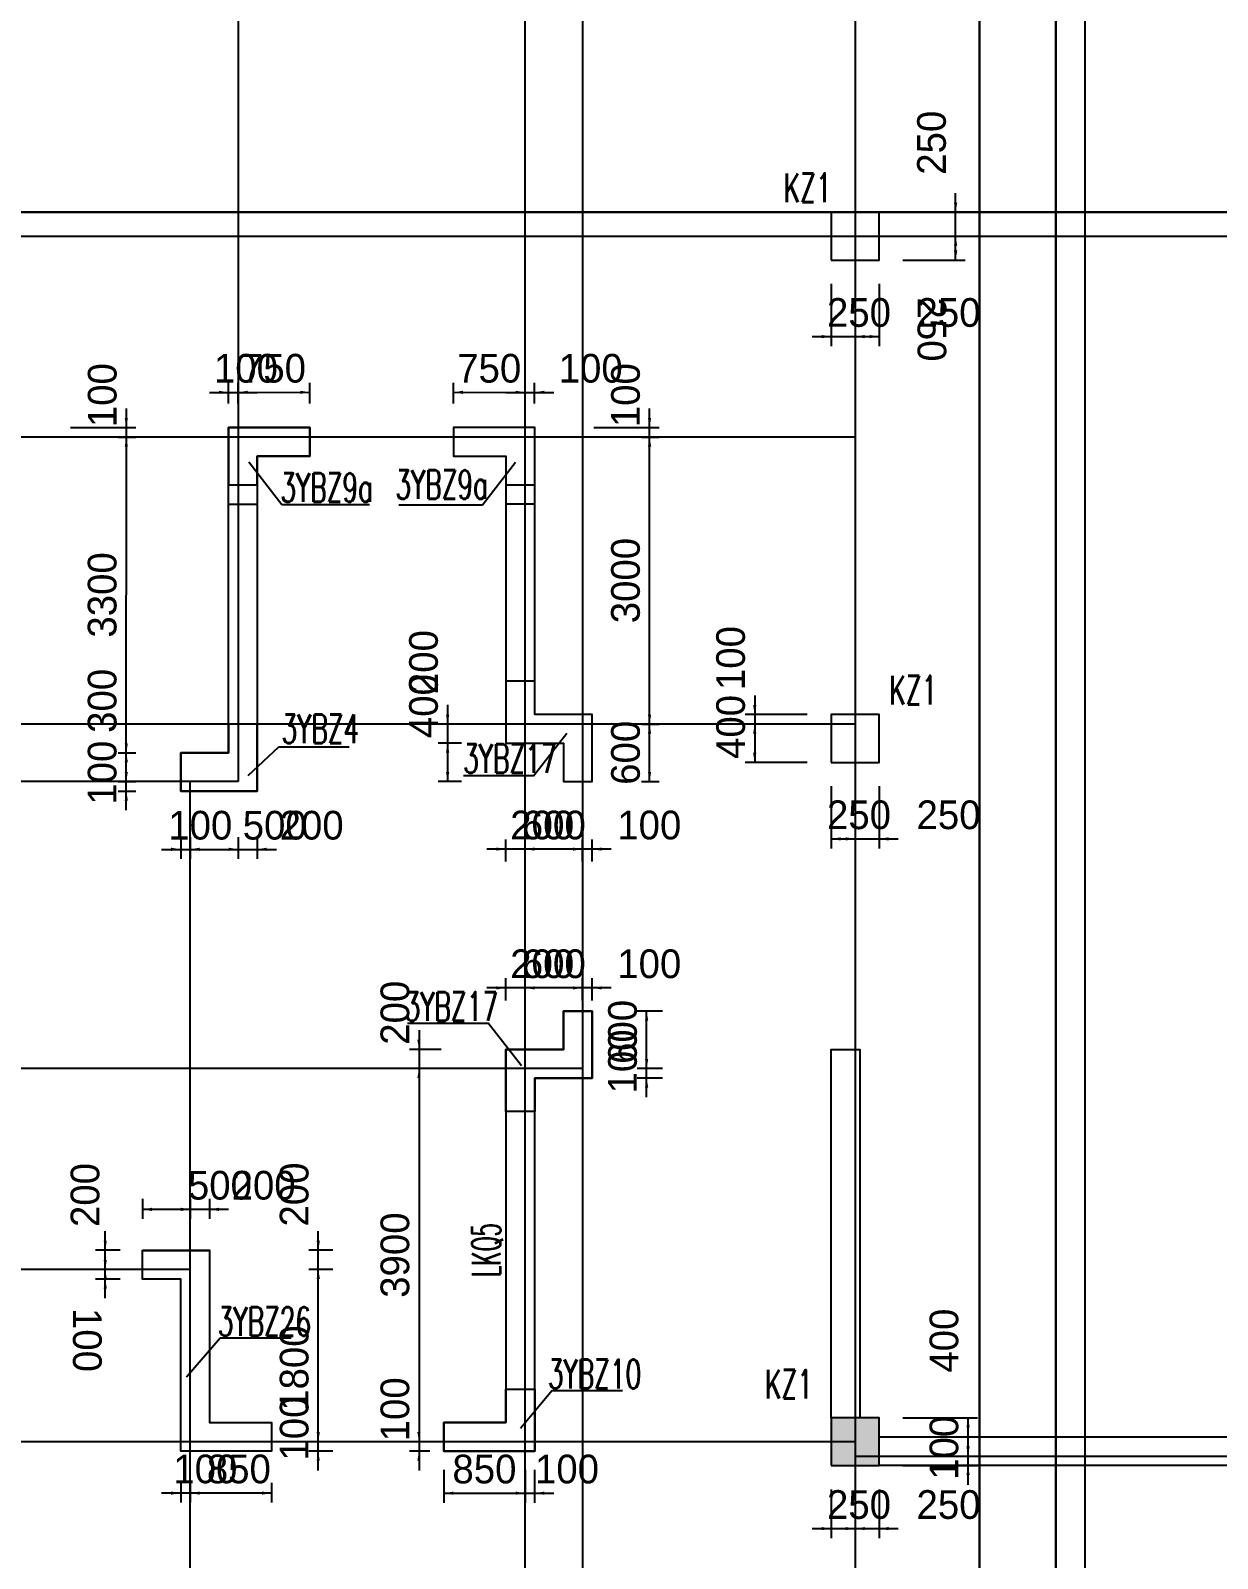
# Model space of a CAD drawing. Extents: x 19107 to 699106, y -67310 to 245688.
# Drawn here: x 521739 to 534145, y 217468 to 233437 of the extents above; entities that cross this region are included whole.
import ezdxf

# ---------------------------------------------------------------- set-up
doc = ezdxf.new("R2010")
doc.units = 0
doc.header["$LTSCALE"] = 100
doc.header["$MEASUREMENT"] = 0
doc.linetypes.add('DASHED', pattern=[19.05, 12.7, -6.35])
for name, color, linetype in [('COLU_DASH', 9, 'DASHED'), ('DIM', 3, 'Continuous'), ('DOTE', 253, 'Continuous'), ('HATCH', 254, 'Continuous'), ('Q-dote', 253, 'Continuous'), ('Q-TEXT', 2, 'Continuous'), ('WALL', 3, 'Continuous'), ('wall-主楼', 2, 'Continuous'), ('小尺寸', 4, 'Continuous'), ('边缘构件标注', 1, 'Continuous')]:
    doc.layers.add(name, color=color, linetype=linetype)
doc.layers.add('Select Column Frame Line', color=7, linetype='Continuous', lineweight=0)
doc.layers.add('Select Column Frame Position', color=7, linetype='Continuous', lineweight=0)
doc.styles.get("Standard").update_dxf_attribs({"font": 'standard'})
doc.styles.add('汉字', font='汉字')
doc.dimstyles.get("Standard").update_dxf_attribs({"dimtxt": 300, "dimasz": 100, "dimexe": 100, "dimexo": 250, "dimgap": 100, "dimtad": 0, "dimtoh": 1, "dimdec": 0, "dimdsep": 46, "dimcen": 0.09, "dimclrt": 7, "dimadec": 0, "dimazin": 0, "dimtfac": 1, "dimtdec": 4, "dimtofl": 0, "dimtmove": 0, "dimatfit": 3, "dimfxl": 1, "dimtolj": 1, "dimtzin": 0, "dimarcsym": 0})

# ---------------------------------------------------------------- blocks, each defined once
blk = doc.blocks.new('*D2922')
at = {"layer": '小尺寸', "color": 0, "linetype": 'ByBlock', "lineweight": -2}
for p, q in [((523308, 225007), (523308, 224779)), ((523408, 225007), (523408, 224779)), ((523108, 224879), (523608, 224879))]:
    blk.add_line(p, q, dxfattribs=at)
for points in [[(523308, 224879), (523208, 224862), (523208, 224896)], [(523408, 224879), (523508, 224896), (523508, 224862)]]:
    blk.add_solid(points, dxfattribs=at)
at = {"layer": '小尺寸', "color": 7, "linetype": 'Continuous', "lineweight": -2, "insert": (523513, 225129), "char_height": 300, "width": 476.67, "attachment_point": 5, "rotation": 0.0004, "style": '汉字'}
blk.add_mtext('100', dxfattribs=at)
blk = doc.blocks.new('*D3244')
at = {"layer": '小尺寸', "color": 0, "linetype": 'ByBlock', "lineweight": -2}
for p, q in [((523608, 229655), (524108, 229655)), ((523808, 229538), (523808, 229755)), ((523908, 229538), (523908, 229755))]:
    blk.add_line(p, q, dxfattribs=at)
for points in [[(523808, 229655), (523708, 229639), (523708, 229672)], [(523908, 229655), (524008, 229672), (524008, 229639)]]:
    blk.add_solid(points, dxfattribs=at)
at = {"layer": '小尺寸', "color": 7, "linetype": 'Continuous', "lineweight": -2, "insert": (523990, 229905), "char_height": 300, "width": 476.67, "attachment_point": 5, "rotation": 0.0047, "style": '汉字'}
blk.add_mtext('100', dxfattribs=at)
blk = doc.blocks.new('*D3264')
at = {"layer": '小尺寸', "color": 0, "linetype": 'ByBlock', "lineweight": -2}
for p, q in [((523908, 229538), (523908, 229755)), ((523908, 229655), (524658, 229656)), ((524658, 229538), (524658, 229756))]:
    blk.add_line(p, q, dxfattribs=at)
for points in [[(523908, 229655), (524008, 229672), (524008, 229639)], [(524658, 229656), (524558, 229639), (524558, 229672)]]:
    blk.add_solid(points, dxfattribs=at)
at = {"layer": '小尺寸', "color": 7, "linetype": 'Continuous', "lineweight": -2, "insert": (524283, 229905), "char_height": 300, "width": 566.67, "attachment_point": 5, "rotation": 0.0047, "style": '汉字'}
blk.add_mtext('750', dxfattribs=at)
blk = doc.blocks.new('*D3612')
at = {"layer": '小尺寸', "color": 0, "linetype": 'ByBlock', "lineweight": -2}
for p, q in [((522739, 225288), (522739, 225788)), ((522656, 225588), (522839, 225588)), ((522656, 225488), (522839, 225488))]:
    blk.add_line(p, q, dxfattribs=at)
for points in [[(522739, 225588), (522723, 225688), (522756, 225688)], [(522739, 225488), (522756, 225388), (522723, 225388)]]:
    blk.add_solid(points, dxfattribs=at)
at = {"layer": '小尺寸', "color": 7, "linetype": 'Continuous', "lineweight": -2, "insert": (522489, 225680), "char_height": 300, "width": 476.67, "attachment_point": 5, "rotation": 89.9993, "style": '汉字'}
blk.add_mtext('100', dxfattribs=at)
blk = doc.blocks.new('*D3587')
at = {"layer": '小尺寸', "color": 0, "linetype": 'ByBlock', "lineweight": -2}
for p, q in [((522656, 225888), (522839, 225888)), ((522739, 225588), (522739, 225888)), ((522656, 225588), (522839, 225588))]:
    blk.add_line(p, q, dxfattribs=at)
for points in [[(522739, 225888), (522756, 225788), (522723, 225788)], [(522739, 225588), (522723, 225688), (522756, 225688)]]:
    blk.add_solid(points, dxfattribs=at)
at = {"layer": '小尺寸', "color": 7, "linetype": 'Continuous', "lineweight": -2, "insert": (522489, 226431), "char_height": 300, "width": 566.67, "attachment_point": 5, "rotation": 89.9993, "style": '汉字'}
blk.add_mtext('300', dxfattribs=at)
blk = doc.blocks.new('*D1305')
at = {"layer": '小尺寸', "color": 0, "linetype": 'ByBlock', "lineweight": -2}
for p, q in [((522656, 229188), (522840, 229188)), ((522739, 225888), (522740, 229188)), ((522656, 225888), (522839, 225888))]:
    blk.add_line(p, q, dxfattribs=at)
for points in [[(522740, 229188), (522756, 229088), (522723, 229088)], [(522739, 225888), (522723, 225988), (522756, 225988)]]:
    blk.add_solid(points, dxfattribs=at)
at = {"layer": '小尺寸', "color": 7, "linetype": 'Continuous', "lineweight": -2, "insert": (522489, 227538), "char_height": 300, "width": 780, "attachment_point": 5, "rotation": 89.9993, "style": '汉字'}
blk.add_mtext('3300', dxfattribs=at)
blk = doc.blocks.new('*D1628')
at = {"layer": '小尺寸', "color": 0, "linetype": 'ByBlock', "lineweight": -2}
for p, q in [((522740, 228988), (522740, 229488)), ((522156, 229288), (522840, 229288)), ((522656, 229188), (522840, 229188))]:
    blk.add_line(p, q, dxfattribs=at)
for points in [[(522740, 229288), (522723, 229388), (522756, 229388)], [(522740, 229188), (522756, 229088), (522723, 229088)]]:
    blk.add_solid(points, dxfattribs=at)
at = {"layer": '小尺寸', "color": 7, "linetype": 'Continuous', "lineweight": -2, "insert": (522490, 229626), "char_height": 300, "width": 476.67, "attachment_point": 5, "rotation": 89.9993, "style": '汉字'}
blk.add_mtext('100', dxfattribs=at)
blk = doc.blocks.new('*D1312')
at = {"layer": '小尺寸', "color": 0, "linetype": 'ByBlock', "lineweight": -2}
for p, q in [((523408, 225007), (523408, 224779)), ((523908, 225007), (523908, 224779)), ((523408, 224879), (523908, 224879))]:
    blk.add_line(p, q, dxfattribs=at)
for points in [[(523408, 224879), (523508, 224896), (523508, 224862)], [(523908, 224879), (523808, 224862), (523808, 224896)]]:
    blk.add_solid(points, dxfattribs=at)
at = {"layer": '小尺寸', "color": 7, "linetype": 'Continuous', "lineweight": -2, "insert": (524291, 225129), "char_height": 300, "width": 566.67, "attachment_point": 5, "rotation": 359.9999, "style": '汉字'}
blk.add_mtext('500', dxfattribs=at)
blk = doc.blocks.new('*D1664')
at = {"layer": '小尺寸', "color": 0, "linetype": 'ByBlock', "lineweight": -2}
for p, q in [((523908, 225007), (523908, 224779)), ((524108, 225007), (524108, 224779)), ((523708, 224879), (524308, 224879))]:
    blk.add_line(p, q, dxfattribs=at)
for points in [[(523908, 224879), (523808, 224862), (523808, 224896)], [(524108, 224879), (524208, 224896), (524208, 224862)]]:
    blk.add_solid(points, dxfattribs=at)
at = {"layer": '小尺寸', "color": 7, "linetype": 'Continuous', "lineweight": -2, "insert": (524677, 225129), "char_height": 300, "width": 566.67, "attachment_point": 5, "rotation": 0.0002, "style": '汉字'}
blk.add_mtext('200', dxfattribs=at)
blk = doc.blocks.new('*D1995')
at = {"layer": '小尺寸', "color": 0, "linetype": 'ByBlock', "lineweight": -2}
for p, q in [((523408, 221225), (523408, 221016)), ((523608, 221225), (523608, 221016)), ((523808, 221116), (523208, 221116))]:
    blk.add_line(p, q, dxfattribs=at)
for points in [[(523408, 221116), (523308, 221099), (523308, 221133)], [(523608, 221116), (523708, 221133), (523708, 221099)]]:
    blk.add_solid(points, dxfattribs=at)
at = {"layer": '小尺寸', "color": 7, "linetype": 'Continuous', "lineweight": -2, "insert": (524175, 221366), "char_height": 300, "width": 566.67, "attachment_point": 5, "style": '汉字'}
blk.add_mtext('200', dxfattribs=at)
blk = doc.blocks.new('*D1965')
at = {"layer": '小尺寸', "color": 0, "linetype": 'ByBlock', "lineweight": -2}
for p, q in [((522908, 221225), (522908, 221016)), ((523408, 221225), (523408, 221016)), ((523408, 221116), (522908, 221116))]:
    blk.add_line(p, q, dxfattribs=at)
for points in [[(522908, 221116), (523008, 221133), (523008, 221099)], [(523408, 221116), (523308, 221099), (523308, 221133)]]:
    blk.add_solid(points, dxfattribs=at)
at = {"layer": '小尺寸', "color": 7, "linetype": 'Continuous', "lineweight": -2, "insert": (523718, 221366), "char_height": 300, "width": 566.67, "attachment_point": 5, "style": '汉字'}
blk.add_mtext('500', dxfattribs=at)
blk = doc.blocks.new('*D2347')
at = {"layer": '小尺寸', "color": 0, "linetype": 'ByBlock', "lineweight": -2}
for p, q in [((523608, 218151), (523108, 218151)), ((523308, 218259), (523308, 218051)), ((523408, 218259), (523408, 218051))]:
    blk.add_line(p, q, dxfattribs=at)
for points in [[(523308, 218151), (523208, 218134), (523208, 218167)], [(523408, 218151), (523508, 218167), (523508, 218134)]]:
    blk.add_solid(points, dxfattribs=at)
at = {"layer": '小尺寸', "color": 7, "linetype": 'Continuous', "lineweight": -2, "insert": (523566, 218401), "char_height": 300, "width": 476.67, "attachment_point": 5, "style": '汉字'}
blk.add_mtext('100', dxfattribs=at)
blk = doc.blocks.new('*D2286')
at = {"layer": '小尺寸', "color": 0, "linetype": 'ByBlock', "lineweight": -2}
for p, q in [((523408, 218259), (523408, 218051)), ((524258, 218151), (523408, 218151)), ((524258, 218259), (524258, 218051))]:
    blk.add_line(p, q, dxfattribs=at)
for points in [[(523408, 218151), (523508, 218167), (523508, 218134)], [(524258, 218151), (524158, 218134), (524158, 218167)]]:
    blk.add_solid(points, dxfattribs=at)
at = {"layer": '小尺寸', "color": 7, "linetype": 'Continuous', "lineweight": -2, "insert": (523916, 218401), "char_height": 300, "width": 566.67, "attachment_point": 5, "style": '汉字'}
blk.add_mtext('850', dxfattribs=at)
blk = doc.blocks.new('*D21')
at = {"layer": '小尺寸', "color": 0, "linetype": 'ByBlock', "lineweight": -2}
for p, q in [((522519, 220188), (522519, 220688)), ((522674, 220488), (522419, 220488)), ((522674, 220388), (522419, 220388))]:
    blk.add_line(p, q, dxfattribs=at)
for points in [[(522519, 220488), (522503, 220588), (522536, 220588)], [(522519, 220388), (522536, 220288), (522503, 220288)]]:
    blk.add_solid(points, dxfattribs=at)
at = {"layer": '小尺寸', "color": 7, "linetype": 'Continuous', "lineweight": -2, "insert": (522330, 219751), "char_height": 300, "width": 476.67, "attachment_point": 5, "rotation": 270, "style": '汉字'}
blk.add_mtext('100', dxfattribs=at)
blk = doc.blocks.new('*D5278')
at = {"layer": '小尺寸', "color": 0, "linetype": 'ByBlock', "lineweight": -2}
for p, q in [((522519, 220288), (522519, 220888)), ((522674, 220688), (522419, 220688)), ((522674, 220488), (522419, 220488))]:
    blk.add_line(p, q, dxfattribs=at)
for points in [[(522519, 220688), (522503, 220788), (522536, 220788)], [(522519, 220488), (522536, 220388), (522503, 220388)]]:
    blk.add_solid(points, dxfattribs=at)
at = {"layer": '小尺寸', "color": 7, "linetype": 'Continuous', "lineweight": -2, "insert": (522310, 221266), "char_height": 300, "width": 566.67, "attachment_point": 5, "rotation": 90, "style": '汉字'}
blk.add_mtext('200', dxfattribs=at)
blk = doc.blocks.new('*D51')
at = {"layer": '小尺寸', "color": 0, "linetype": 'ByBlock', "lineweight": -2}
for p, q in [((524746, 218388), (524746, 218888)), ((524899, 218688), (524646, 218688)), ((524899, 218588), (524646, 218588))]:
    blk.add_line(p, q, dxfattribs=at)
for points in [[(524746, 218688), (524729, 218788), (524762, 218788)], [(524746, 218588), (524762, 218488), (524729, 218488)]]:
    blk.add_solid(points, dxfattribs=at)
at = {"layer": '小尺寸', "color": 7, "linetype": 'Continuous', "lineweight": -2, "insert": (524496, 218825), "char_height": 300, "width": 476.67, "attachment_point": 5, "rotation": 89.9983, "style": '汉字'}
blk.add_mtext('100', dxfattribs=at)
blk = doc.blocks.new('*D2577')
at = {"layer": '小尺寸', "color": 0, "linetype": 'ByBlock', "lineweight": -2}
for p, q in [((524899, 220488), (524646, 220488)), ((524746, 218688), (524746, 220488)), ((524899, 218688), (524646, 218688))]:
    blk.add_line(p, q, dxfattribs=at)
for points in [[(524746, 220488), (524762, 220388), (524729, 220388)], [(524746, 218688), (524729, 218788), (524762, 218788)]]:
    blk.add_solid(points, dxfattribs=at)
at = {"layer": '小尺寸', "color": 7, "linetype": 'Continuous', "lineweight": -2, "insert": (524496, 219457), "char_height": 300, "width": 690, "attachment_point": 5, "rotation": 89.9999, "style": '汉字'}
blk.add_mtext('1800', dxfattribs=at)
blk = doc.blocks.new('*D2935')
at = {"layer": '小尺寸', "color": 0, "linetype": 'ByBlock', "lineweight": -2}
for p, q in [((524746, 220288), (524746, 220888)), ((524899, 220688), (524646, 220688)), ((524899, 220488), (524646, 220488))]:
    blk.add_line(p, q, dxfattribs=at)
for points in [[(524746, 220688), (524729, 220788), (524763, 220788)], [(524746, 220488), (524763, 220388), (524729, 220388)]]:
    blk.add_solid(points, dxfattribs=at)
at = {"layer": '小尺寸', "color": 7, "linetype": 'Continuous', "lineweight": -2, "insert": (524496, 221271), "char_height": 300, "width": 566.67, "attachment_point": 5, "rotation": 89.9991, "style": '汉字'}
blk.add_mtext('200', dxfattribs=at)
blk = doc.blocks.new('*D312')
at = {"layer": '小尺寸', "color": 0, "linetype": 'ByBlock', "lineweight": -2}
for p, q in [((526158, 229538), (526158, 229755)), ((526158, 229655), (526908, 229656)), ((526908, 229538), (526908, 229756))]:
    blk.add_line(p, q, dxfattribs=at)
for points in [[(526158, 229655), (526258, 229672), (526258, 229639)], [(526908, 229656), (526808, 229639), (526808, 229672)]]:
    blk.add_solid(points, dxfattribs=at)
at = {"layer": '小尺寸', "color": 7, "linetype": 'Continuous', "lineweight": -2, "insert": (526533, 229905), "char_height": 300, "width": 566.67, "attachment_point": 5, "rotation": 0.0047, "style": '汉字'}
blk.add_mtext('750', dxfattribs=at)
blk = doc.blocks.new('*D3259')
at = {"layer": '小尺寸', "color": 0, "linetype": 'ByBlock', "lineweight": -2}
for p, q in [((526708, 229655), (527208, 229655)), ((526908, 229538), (526908, 229755)), ((527008, 229538), (527008, 229755))]:
    blk.add_line(p, q, dxfattribs=at)
for points in [[(526908, 229655), (526808, 229639), (526808, 229672)], [(527008, 229655), (527108, 229672), (527108, 229639)]]:
    blk.add_solid(points, dxfattribs=at)
at = {"layer": '小尺寸', "color": 7, "linetype": 'Continuous', "lineweight": -2, "insert": (527594, 229905), "char_height": 300, "width": 476.67, "attachment_point": 5, "rotation": 0.0047, "style": '汉字'}
blk.add_mtext('100', dxfattribs=at)
blk = doc.blocks.new('*D630')
at = {"layer": '小尺寸', "color": 0, "linetype": 'ByBlock', "lineweight": -2}
for p, q in [((528125, 229188), (528309, 229188)), ((528209, 226188), (528209, 229188)), ((528125, 226188), (528309, 226188))]:
    blk.add_line(p, q, dxfattribs=at)
for points in [[(528209, 229188), (528226, 229088), (528192, 229088)], [(528209, 226188), (528192, 226288), (528226, 226288)]]:
    blk.add_solid(points, dxfattribs=at)
at = {"layer": '小尺寸', "color": 7, "linetype": 'Continuous', "lineweight": -2, "insert": (527959, 227688), "char_height": 300, "width": 780, "attachment_point": 5, "rotation": 89.9993, "style": '汉字'}
blk.add_mtext('3000', dxfattribs=at)
blk = doc.blocks.new('*D965')
at = {"layer": '小尺寸', "color": 0, "linetype": 'ByBlock', "lineweight": -2}
for p, q in [((528209, 228988), (528209, 229488)), ((527625, 229288), (528309, 229288)), ((528125, 229188), (528309, 229188))]:
    blk.add_line(p, q, dxfattribs=at)
for points in [[(528209, 229288), (528192, 229388), (528226, 229388)], [(528209, 229188), (528226, 229088), (528192, 229088)]]:
    blk.add_solid(points, dxfattribs=at)
at = {"layer": '小尺寸', "color": 7, "linetype": 'Continuous', "lineweight": -2, "insert": (527959, 229626), "char_height": 300, "width": 476.67, "attachment_point": 5, "rotation": 89.9993, "style": '汉字'}
blk.add_mtext('100', dxfattribs=at)
blk = doc.blocks.new('*D3940')
at = {"layer": '小尺寸', "color": 0, "linetype": 'ByBlock', "lineweight": -2}
for p, q in [((528125, 226188), (528309, 226188)), ((528209, 225588), (528209, 226188)), ((528125, 225588), (528309, 225588))]:
    blk.add_line(p, q, dxfattribs=at)
for points in [[(528209, 226188), (528226, 226088), (528192, 226088)], [(528209, 225588), (528192, 225688), (528226, 225688)]]:
    blk.add_solid(points, dxfattribs=at)
at = {"layer": '小尺寸', "color": 7, "linetype": 'Continuous', "lineweight": -2, "insert": (527959, 225888), "char_height": 300, "width": 556.67, "attachment_point": 5, "rotation": 89.9993, "style": '汉字'}
blk.add_mtext('600', dxfattribs=at)
blk = doc.blocks.new('*D3626')
at = {"layer": '小尺寸', "color": 0, "linetype": 'ByBlock', "lineweight": -2}
for p, q in [((527808, 224881), (527308, 224881)), ((527508, 224751), (527508, 224981)), ((527608, 224751), (527608, 224981))]:
    blk.add_line(p, q, dxfattribs=at)
for points in [[(527508, 224881), (527408, 224865), (527408, 224898)], [(527608, 224881), (527708, 224898), (527708, 224865)]]:
    blk.add_solid(points, dxfattribs=at)
at = {"layer": '小尺寸', "color": 7, "linetype": 'Continuous', "lineweight": -2, "insert": (528206, 225131), "char_height": 300, "width": 476.67, "attachment_point": 5, "rotation": 0.0001, "style": '汉字'}
blk.add_mtext('100', dxfattribs=at)
blk = doc.blocks.new('*D4282')
at = {"layer": '小尺寸', "color": 0, "linetype": 'ByBlock', "lineweight": -2}
for p, q in [((526908, 224751), (526908, 224981)), ((527508, 224881), (526908, 224881)), ((527508, 224751), (527508, 224981))]:
    blk.add_line(p, q, dxfattribs=at)
for points in [[(526908, 224881), (527008, 224898), (527008, 224865)], [(527508, 224881), (527408, 224865), (527408, 224898)]]:
    blk.add_solid(points, dxfattribs=at)
at = {"layer": '小尺寸', "color": 7, "linetype": 'Continuous', "lineweight": -2, "insert": (527208, 225131), "char_height": 300, "width": 556.67, "attachment_point": 5, "rotation": 0.0001, "style": '汉字'}
blk.add_mtext('600', dxfattribs=at)
blk = doc.blocks.new('*D4616')
at = {"layer": '小尺寸', "color": 0, "linetype": 'ByBlock', "lineweight": -2}
for p, q in [((527108, 224881), (526508, 224881)), ((526708, 224751), (526708, 224981)), ((526908, 224751), (526908, 224981))]:
    blk.add_line(p, q, dxfattribs=at)
for points in [[(526708, 224881), (526608, 224865), (526608, 224898)], [(526908, 224881), (527008, 224898), (527008, 224865)]]:
    blk.add_solid(points, dxfattribs=at)
at = {"layer": '小尺寸', "color": 7, "linetype": 'Continuous', "lineweight": -2, "insert": (527087, 225131), "char_height": 300, "width": 566.67, "attachment_point": 5, "rotation": 0.0001, "style": '汉字'}
blk.add_mtext('200', dxfattribs=at)
blk = doc.blocks.new('*D1325')
at = {"layer": '小尺寸', "color": 0, "linetype": 'ByBlock', "lineweight": -2}
for p, q in [((526098, 226388), (526098, 225788)), ((526244, 226188), (525998, 226188)), ((526244, 225988), (525998, 225988))]:
    blk.add_line(p, q, dxfattribs=at)
for points in [[(526098, 226188), (526081, 226288), (526115, 226288)], [(526098, 225988), (526115, 225888), (526081, 225888)]]:
    blk.add_solid(points, dxfattribs=at)
at = {"layer": '小尺寸', "color": 7, "linetype": 'Continuous', "lineweight": -2, "insert": (525848, 226836), "char_height": 300, "width": 566.67, "attachment_point": 5, "rotation": 90, "style": '汉字'}
blk.add_mtext('200', dxfattribs=at)
blk = doc.blocks.new('*D4953')
at = {"layer": '小尺寸', "color": 0, "linetype": 'ByBlock', "lineweight": -2}
for p, q in [((526244, 225988), (525998, 225988)), ((526098, 225988), (526098, 225588)), ((526244, 225588), (525998, 225588))]:
    blk.add_line(p, q, dxfattribs=at)
for points in [[(526098, 225988), (526115, 225888), (526081, 225888)], [(526098, 225588), (526081, 225688), (526115, 225688)]]:
    blk.add_solid(points, dxfattribs=at)
at = {"layer": '小尺寸', "color": 7, "linetype": 'Continuous', "lineweight": -2, "insert": (525848, 226376), "char_height": 300, "width": 576.67, "attachment_point": 5, "rotation": 90, "style": '汉字'}
blk.add_mtext('400', dxfattribs=at)
blk = doc.blocks.new('*D1677')
at = {"layer": '小尺寸', "color": 0, "linetype": 'ByBlock', "lineweight": -2}
for p, q in [((528178, 222288), (528178, 222788)), ((528345, 222588), (528078, 222588)), ((528345, 222488), (528078, 222488))]:
    blk.add_line(p, q, dxfattribs=at)
for points in [[(528178, 222588), (528161, 222688), (528195, 222688)], [(528178, 222488), (528195, 222388), (528161, 222388)]]:
    blk.add_solid(points, dxfattribs=at)
at = {"layer": '小尺寸', "color": 7, "linetype": 'Continuous', "lineweight": -2, "insert": (527928, 222662), "char_height": 300, "width": 476.67, "attachment_point": 5, "rotation": 89.9957, "style": '汉字'}
blk.add_mtext('100', dxfattribs=at)
blk = doc.blocks.new('*D2619')
at = {"layer": '小尺寸', "color": 0, "linetype": 'ByBlock', "lineweight": -2}
for p, q in [((528345, 223188), (528078, 223188)), ((528178, 222588), (528178, 223188)), ((528345, 222588), (528078, 222588))]:
    blk.add_line(p, q, dxfattribs=at)
for points in [[(528178, 223188), (528195, 223088), (528161, 223088)], [(528178, 222588), (528161, 222688), (528195, 222688)]]:
    blk.add_solid(points, dxfattribs=at)
at = {"layer": '小尺寸', "color": 7, "linetype": 'Continuous', "lineweight": -2, "insert": (527928, 222971), "char_height": 300, "width": 556.67, "attachment_point": 5, "rotation": 89.9957, "style": '汉字'}
blk.add_mtext('600', dxfattribs=at)
blk = doc.blocks.new('*D2004')
at = {"layer": '小尺寸', "color": 0, "linetype": 'ByBlock', "lineweight": -2}
for p, q in [((527808, 223431), (527308, 223431)), ((527508, 223300), (527508, 223531)), ((527608, 223300), (527608, 223531))]:
    blk.add_line(p, q, dxfattribs=at)
for points in [[(527508, 223431), (527408, 223414), (527408, 223447)], [(527608, 223431), (527708, 223447), (527708, 223414)]]:
    blk.add_solid(points, dxfattribs=at)
at = {"layer": '小尺寸', "color": 7, "linetype": 'Continuous', "lineweight": -2, "insert": (528206, 223681), "char_height": 300, "width": 476.67, "attachment_point": 5, "rotation": 0.0001, "style": '汉字'}
blk.add_mtext('100', dxfattribs=at)
blk = doc.blocks.new('*D2941')
at = {"layer": '小尺寸', "color": 0, "linetype": 'ByBlock', "lineweight": -2}
for p, q in [((526908, 223300), (526908, 223531)), ((527508, 223431), (526908, 223431)), ((527508, 223300), (527508, 223531))]:
    blk.add_line(p, q, dxfattribs=at)
for points in [[(526908, 223431), (527008, 223447), (527008, 223414)], [(527508, 223431), (527408, 223414), (527408, 223447)]]:
    blk.add_solid(points, dxfattribs=at)
at = {"layer": '小尺寸', "color": 7, "linetype": 'Continuous', "lineweight": -2, "insert": (527208, 223681), "char_height": 300, "width": 556.67, "attachment_point": 5, "rotation": 0.0001, "style": '汉字'}
blk.add_mtext('600', dxfattribs=at)
blk = doc.blocks.new('*D3274')
at = {"layer": '小尺寸', "color": 0, "linetype": 'ByBlock', "lineweight": -2}
for p, q in [((527108, 223431), (526508, 223431)), ((526708, 223300), (526708, 223531)), ((526908, 223300), (526908, 223531))]:
    blk.add_line(p, q, dxfattribs=at)
for points in [[(526708, 223431), (526608, 223414), (526608, 223447)], [(526908, 223431), (527008, 223447), (527008, 223414)]]:
    blk.add_solid(points, dxfattribs=at)
at = {"layer": '小尺寸', "color": 7, "linetype": 'Continuous', "lineweight": -2, "insert": (527087, 223681), "char_height": 300, "width": 566.67, "attachment_point": 5, "rotation": 0.0001, "style": '汉字'}
blk.add_mtext('200', dxfattribs=at)
blk = doc.blocks.new('*D2358')
at = {"layer": '小尺寸', "color": 0, "linetype": 'ByBlock', "lineweight": -2}
for p, q in [((525799, 222988), (525799, 222388)), ((526029, 222788), (525699, 222788)), ((526029, 222588), (525699, 222588))]:
    blk.add_line(p, q, dxfattribs=at)
for points in [[(525799, 222788), (525782, 222888), (525815, 222888)], [(525799, 222588), (525815, 222488), (525782, 222488)]]:
    blk.add_solid(points, dxfattribs=at)
at = {"layer": '小尺寸', "color": 7, "linetype": 'Continuous', "lineweight": -2, "insert": (525549, 223171), "char_height": 300, "width": 566.67, "attachment_point": 5, "rotation": 90, "style": '汉字'}
blk.add_mtext('200', dxfattribs=at)
blk = doc.blocks.new('*D3600')
at = {"layer": '小尺寸', "color": 0, "linetype": 'ByBlock', "lineweight": -2}
for p, q in [((526029, 222588), (525699, 222588)), ((525799, 222588), (525799, 218688)), ((525911, 218688), (525699, 218688))]:
    blk.add_line(p, q, dxfattribs=at)
for points in [[(525799, 222588), (525815, 222488), (525782, 222488)], [(525799, 218688), (525782, 218788), (525815, 218788)]]:
    blk.add_solid(points, dxfattribs=at)
at = {"layer": '小尺寸', "color": 7, "linetype": 'Continuous', "lineweight": -2, "insert": (525549, 220638), "char_height": 300, "width": 775, "attachment_point": 5, "rotation": 90, "style": '汉字'}
blk.add_mtext('3900', dxfattribs=at)
blk = doc.blocks.new('*D1320')
at = {"layer": '小尺寸', "color": 0, "linetype": 'ByBlock', "lineweight": -2}
for p, q in [((525799, 218888), (525799, 218388)), ((525911, 218688), (525699, 218688)), ((525911, 218588), (525699, 218588))]:
    blk.add_line(p, q, dxfattribs=at)
for points in [[(525799, 218688), (525782, 218788), (525815, 218788)], [(525799, 218588), (525815, 218488), (525782, 218488)]]:
    blk.add_solid(points, dxfattribs=at)
at = {"layer": '小尺寸', "color": 7, "linetype": 'Continuous', "lineweight": -2, "insert": (525549, 219026), "char_height": 300, "width": 476.67, "attachment_point": 5, "rotation": 90, "style": '汉字'}
blk.add_mtext('100', dxfattribs=at)
blk = doc.blocks.new('*D33')
at = {"layer": '小尺寸', "color": 0, "linetype": 'ByBlock', "lineweight": -2}
for p, q in [((526058, 218392), (526058, 218050)), ((526908, 218392), (526908, 218050)), ((526058, 218150), (526908, 218150))]:
    blk.add_line(p, q, dxfattribs=at)
for points in [[(526058, 218150), (526158, 218166), (526158, 218133)], [(526908, 218150), (526808, 218133), (526808, 218166)]]:
    blk.add_solid(points, dxfattribs=at)
at = {"layer": '小尺寸', "color": 7, "linetype": 'Continuous', "lineweight": -2, "insert": (526483, 218400), "char_height": 300, "width": 566.67, "attachment_point": 5, "rotation": 359.9986, "style": '汉字'}
blk.add_mtext('850', dxfattribs=at)
blk = doc.blocks.new('*D1640')
at = {"layer": '小尺寸', "color": 0, "linetype": 'ByBlock', "lineweight": -2}
for p, q in [((526908, 218392), (526908, 218050)), ((527008, 218392), (527008, 218050)), ((526708, 218150), (527208, 218150))]:
    blk.add_line(p, q, dxfattribs=at)
for points in [[(526908, 218150), (526808, 218133), (526808, 218166)], [(527008, 218150), (527108, 218166), (527108, 218133)]]:
    blk.add_solid(points, dxfattribs=at)
at = {"layer": '小尺寸', "color": 7, "linetype": 'Continuous', "lineweight": -2, "insert": (527346, 218400), "char_height": 300, "width": 476.67, "attachment_point": 5, "rotation": 359.9986, "style": '汉字'}
blk.add_mtext('100', dxfattribs=at)
blk = doc.blocks.new('*D2887')
at = {"layer": 'DIM', "color": 0, "linetype": 'ByBlock', "lineweight": -2}
for p, q in [((529308, 226488), (529308, 225988)), ((529858, 226288), (529208, 226288)), ((529858, 226188), (529208, 226188))]:
    blk.add_line(p, q, dxfattribs=at)
for points in [[(529308, 226288), (529291, 226388), (529325, 226388)], [(529308, 226188), (529325, 226088), (529291, 226088)]]:
    blk.add_solid(points, dxfattribs=at)
at = {"layer": 'DIM', "color": 7, "linetype": 'Continuous', "lineweight": -2, "insert": (529058, 226878), "char_height": 300, "width": 476.67, "attachment_point": 5, "rotation": 90, "style": '汉字'}
blk.add_mtext('100', dxfattribs=at)
blk = doc.blocks.new('*D301')
at = {"layer": 'DIM', "color": 0, "linetype": 'ByBlock', "lineweight": -2}
for p, q in [((529858, 226188), (529208, 226188)), ((529308, 226188), (529308, 225788)), ((529858, 225788), (529208, 225788))]:
    blk.add_line(p, q, dxfattribs=at)
for points in [[(529308, 226188), (529325, 226088), (529291, 226088)], [(529308, 225788), (529291, 225888), (529325, 225888)]]:
    blk.add_solid(points, dxfattribs=at)
at = {"layer": 'DIM', "color": 7, "linetype": 'Continuous', "lineweight": -2, "insert": (529058, 226158), "char_height": 300, "width": 576.67, "attachment_point": 5, "rotation": 90, "style": '汉字'}
blk.add_mtext('400', dxfattribs=at)
blk = doc.blocks.new('*D612')
at = {"layer": 'DIM', "color": 0, "linetype": 'ByBlock', "lineweight": -2}
for p, q in [((530108, 225538), (530108, 224888)), ((530358, 225538), (530358, 224888)), ((530108, 224988), (530358, 224988))]:
    blk.add_line(p, q, dxfattribs=at)
for points in [[(530108, 224988), (530208, 225005), (530208, 224971)], [(530358, 224988), (530258, 224971), (530258, 225005)]]:
    blk.add_solid(points, dxfattribs=at)
at = {"layer": 'DIM', "color": 7, "linetype": 'Continuous', "lineweight": -2, "insert": (530398, 225238), "char_height": 300, "width": 566.67, "attachment_point": 5, "style": '汉字'}
blk.add_mtext('250', dxfattribs=at)
blk = doc.blocks.new('*D978')
at = {"layer": 'DIM', "color": 0, "linetype": 'ByBlock', "lineweight": -2}
for p, q in [((530358, 225538), (530358, 224888)), ((530608, 225538), (530608, 224888)), ((530158, 224988), (530808, 224988))]:
    blk.add_line(p, q, dxfattribs=at)
for points in [[(530358, 224988), (530258, 224971), (530258, 225005)], [(530608, 224988), (530708, 225005), (530708, 224971)]]:
    blk.add_solid(points, dxfattribs=at)
at = {"layer": 'DIM', "color": 7, "linetype": 'Continuous', "lineweight": -2, "insert": (531334, 225238), "char_height": 300, "width": 566.67, "attachment_point": 5, "style": '汉字'}
blk.add_mtext('250', dxfattribs=at)
blk = doc.blocks.new('*D2746')
at = {"layer": 'DIM', "color": 0, "linetype": 'ByBlock', "lineweight": -2}
for p, q in [((530108, 230788), (530108, 230138)), ((530358, 230788), (530358, 230138)), ((529908, 230238), (530558, 230238))]:
    blk.add_line(p, q, dxfattribs=at)
for points in [[(530108, 230238), (530008, 230221), (530008, 230255)], [(530358, 230238), (530458, 230255), (530458, 230221)]]:
    blk.add_solid(points, dxfattribs=at)
at = {"layer": 'DIM', "color": 7, "linetype": 'Continuous', "lineweight": -2, "insert": (530398, 230488), "char_height": 300, "width": 566.67, "attachment_point": 5, "style": '汉字'}
blk.add_mtext('250', dxfattribs=at)
blk = doc.blocks.new('*D2776')
at = {"layer": 'DIM', "color": 0, "linetype": 'ByBlock', "lineweight": -2}
for p, q in [((530358, 230788), (530358, 230138)), ((530608, 230788), (530608, 230138)), ((530358, 230238), (530608, 230238))]:
    blk.add_line(p, q, dxfattribs=at)
for points in [[(530358, 230238), (530458, 230255), (530458, 230221)], [(530608, 230238), (530508, 230221), (530508, 230255)]]:
    blk.add_solid(points, dxfattribs=at)
at = {"layer": 'DIM', "color": 7, "linetype": 'Continuous', "lineweight": -2, "insert": (531334, 230488), "char_height": 300, "width": 566.67, "attachment_point": 5, "style": '汉字'}
blk.add_mtext('250', dxfattribs=at)
blk = doc.blocks.new('*D467')
at = {"layer": 'DIM', "color": 0, "linetype": 'ByBlock', "lineweight": -2}
for p, q in [((530858, 231288), (531508, 231288)), ((531408, 231038), (531408, 231288)), ((530858, 231038), (531508, 231038))]:
    blk.add_line(p, q, dxfattribs=at)
for points in [[(531408, 231288), (531425, 231188), (531391, 231188)], [(531408, 231038), (531391, 231138), (531425, 231138)]]:
    blk.add_solid(points, dxfattribs=at)
at = {"layer": 'DIM', "color": 7, "linetype": 'Continuous', "lineweight": -2, "insert": (531158, 230312), "char_height": 300, "width": 566.67, "attachment_point": 5, "rotation": 270, "style": '汉字'}
blk.add_mtext('250', dxfattribs=at)
blk = doc.blocks.new('*D819')
at = {"layer": 'DIM', "color": 0, "linetype": 'ByBlock', "lineweight": -2}
for p, q in [((531408, 231088), (531408, 231738)), ((530858, 231538), (531508, 231538)), ((530858, 231288), (531508, 231288))]:
    blk.add_line(p, q, dxfattribs=at)
for points in [[(531408, 231538), (531391, 231638), (531425, 231638)], [(531408, 231288), (531425, 231188), (531391, 231188)]]:
    blk.add_solid(points, dxfattribs=at)
at = {"layer": 'DIM', "color": 7, "linetype": 'Continuous', "lineweight": -2, "insert": (531158, 232264), "char_height": 300, "width": 566.67, "attachment_point": 5, "rotation": 90, "style": '汉字'}
blk.add_mtext('250', dxfattribs=at)
blk = doc.blocks.new('*D777')
at = {"layer": 'DIM', "color": 0, "linetype": 'ByBlock', "lineweight": -2}
for p, q in [((530108, 218188), (530108, 217679)), ((530358, 218188), (530358, 217679)), ((529908, 217779), (530558, 217779))]:
    blk.add_line(p, q, dxfattribs=at)
for points in [[(530108, 217779), (530008, 217763), (530008, 217796)], [(530358, 217779), (530458, 217796), (530458, 217763)]]:
    blk.add_solid(points, dxfattribs=at)
at = {"layer": 'DIM', "color": 7, "linetype": 'Continuous', "lineweight": -2, "insert": (530398, 218029), "char_height": 300, "width": 566.67, "attachment_point": 5, "style": '汉字'}
blk.add_mtext('250', dxfattribs=at)
blk = doc.blocks.new('*D1113')
at = {"layer": 'DIM', "color": 0, "linetype": 'ByBlock', "lineweight": -2}
for p, q in [((530358, 218188), (530358, 217679)), ((530608, 218188), (530608, 217679)), ((530158, 217779), (530808, 217779))]:
    blk.add_line(p, q, dxfattribs=at)
for points in [[(530358, 217779), (530258, 217763), (530258, 217796)], [(530608, 217779), (530708, 217796), (530708, 217763)]]:
    blk.add_solid(points, dxfattribs=at)
at = {"layer": 'DIM', "color": 7, "linetype": 'Continuous', "lineweight": -2, "insert": (531334, 218029), "char_height": 300, "width": 566.67, "attachment_point": 5, "style": '汉字'}
blk.add_mtext('250', dxfattribs=at)
blk = doc.blocks.new('*D1449')
at = {"layer": 'DIM', "color": 0, "linetype": 'ByBlock', "lineweight": -2}
for p, q in [((531538, 218238), (531538, 218738)), ((530858, 218538), (531638, 218538)), ((530858, 218438), (531638, 218438))]:
    blk.add_line(p, q, dxfattribs=at)
for points in [[(531538, 218538), (531521, 218638), (531555, 218638)], [(531538, 218438), (531555, 218338), (531521, 218338)]]:
    blk.add_solid(points, dxfattribs=at)
at = {"layer": 'DIM', "color": 7, "linetype": 'Continuous', "lineweight": -2, "insert": (531288, 218624), "char_height": 300, "width": 476.67, "attachment_point": 5, "rotation": 90, "style": '汉字'}
blk.add_mtext('100', dxfattribs=at)
blk = doc.blocks.new('*D1779')
at = {"layer": 'DIM', "color": 0, "linetype": 'ByBlock', "lineweight": -2}
for p, q in [((530858, 218938), (531638, 218938)), ((531538, 218538), (531538, 218938)), ((530858, 218538), (531638, 218538))]:
    blk.add_line(p, q, dxfattribs=at)
for points in [[(531538, 218938), (531555, 218838), (531521, 218838)], [(531538, 218538), (531521, 218638), (531555, 218638)]]:
    blk.add_solid(points, dxfattribs=at)
at = {"layer": 'DIM', "color": 7, "linetype": 'Continuous', "lineweight": -2, "insert": (531288, 219744), "char_height": 300, "width": 576.67, "attachment_point": 5, "rotation": 90, "style": '汉字'}
blk.add_mtext('400', dxfattribs=at)
blk = doc.blocks.new('后浇带现场')
at = {"color": 6, "lineweight": 30}
for points in [[(714656, 762040), (714656, 738930), (710056, 738930), (710056, 730049), (775507, 730049), (775507, 772730)], [(715456, 762040), (715456, 738130), (710856, 738130), (710856, 730849), (774707, 730849), (774707, 772730)]]:
    blk.add_lwpolyline(points, dxfattribs=at)

msp = doc.modelspace()

# ---------------------------------------------------------------- hatches: boundary and pattern name
at = {"layer": 'HATCH'}
msp.add_hatch(color=256, dxfattribs=at).paths.add_polyline_path([(530108.1, 218437.9), (530608.1, 218437.9), (530608.1, 218937.9), (530108.1, 218937.9)], flags=0)

# ---------------------------------------------------------------- linework, layer by layer
at = {"color": 6, "lineweight": 30}
msp.add_lwpolyline([(476181.3, 232428.8), (494258.1, 233154.4), (494258.1, 231537.9), (540808.1, 231537.9), (540808.1, 232387.9), (590208.1, 232387.9), (590208.1, 232187.9), (593108.1, 232187.9), (593108.1, 230737.9), (608058.1, 230737.9), (608058.1, 231687.9), (648158.1, 231687.9), (648158.1, 230737.9), (657058.1, 230737.9), (657158.1, 196187.9), (658248.2, 196187.9), (663075.9, 83077.9), (659946, 47787.8), (654318.1, 48286.9), (653832.2, 42808.4), (496133.5, 56794.9), (482757.4, 68610.1), (476181.3, 232428.8)], dxfattribs=at)
at = {"layer": 'COLU_DASH'}
for p, q in [((523808.1, 228487.6), (524108.1, 228487.6)), ((527008.1, 228487.8), (526708.1, 228487.8))]:
    msp.add_line(p, q, dxfattribs=at)
at = {"layer": 'DOTE'}
for p, q in [((530358.1, 238913.1), (530358.1, 212837.9)), ((532758, 238913.1), (532758.2, 95505.2)), ((523908.1, 234364.9), (523908.1, 225587.9)), ((526908.1, 211945.8), (526908.1, 234364.9)), ((527508.1, 234364.9), (527508.1, 212028.2)), ((487407, 231287.9), (540908.1, 231287.9)), ((530358.1, 229187.9), (519508.1, 229187.9)), ((530358.1, 226187.9), (507508.1, 226187.9)), ((523908.1, 225587.9), (487407, 225587.9)), ((523408.1, 211945.8), (523408.1, 225587.9)), ((527508.1, 222587.9), (487407, 222587.9)), ((523408.1, 220487.9), (518008.1, 220487.9)), ((530358.1, 218687.9), (487407, 218687.9)), ((530358.1, 218537.9), (599408.1, 218537.9))]:
    msp.add_line(p, q, dxfattribs=at)
at = {"layer": 'Q-dote'}
msp.add_line((530358.1, 238913.1), (530358.1, 212837.9), dxfattribs=at)
at = {"layer": 'Select Column Frame Line', "color": 200, "linetype": 'Continuous', "lineweight": -3}
for p, q in [((524366.2, 228481.3), (524019, 228926.4)), ((526462, 228481.3), (526809.2, 228926.4)), ((525282.6, 228481.3), (524366.2, 228481.3)), ((525586.9, 228481.3), (526462, 228481.3)), ((524012.4, 225652.2), (524335.5, 225948.6)), ((524335.5, 225948.6), (525069.1, 225948.6)), ((525678.6, 223060.7), (526522.8, 223060.7)), ((526870, 222615.6), (526522.8, 223060.7)), ((523722.3, 219768.6), (523368.8, 219362.4)), ((524461.2, 219768.6), (523722.3, 219768.6)), ((527191.5, 219223.5), (526859.3, 218824.7)), ((527191.5, 219223.5), (527925.1, 219223.5))]:
    msp.add_line(p, q, dxfattribs=at)
at = {"layer": 'Select Column Frame Position', "color": 7, "linetype": 'Continuous', "lineweight": -3}
for points in [[(530108.1, 231037.9), (530608.1, 231037.9), (530608.1, 231537.9), (530108.1, 231537.9), (530108.1, 231037.9)], [(530108.1, 225787.9), (530608.1, 225787.9), (530608.1, 226287.9), (530108.1, 226287.9), (530108.1, 225787.9)], [(530108.1, 218437.9), (530608.1, 218437.9), (530608.1, 218937.9), (530108.1, 218937.9), (530108.1, 218437.9)]]:
    msp.add_lwpolyline(points, dxfattribs=at)
at = {"layer": 'Select Column Frame Position', "color": 235, "linetype": 'Continuous', "lineweight": -3}
for points in [[(523808.1, 229287.6), (523808.1, 228687.6), (524108.1, 228687.6), (524108.1, 228987.6), (524658.1, 228987.7), (524658, 229287.7), (523808.1, 229287.6)], [(526158, 229287.7), (526158.1, 228987.7), (526708.1, 228987.7), (526708.1, 228687.7), (527008.1, 228687.7), (527008.1, 229287.8), (526158, 229287.7)], [(526708.1, 226637.8), (526708.1, 225987.8), (527308.1, 225987.8), (527308.1, 225587.8), (527608.1, 225587.8), (527608.1, 226287.8), (527008.1, 226287.8), (527008.1, 226637.8), (526708.1, 226637.8)], [(523308.1, 225888.3), (523308.1, 225488.3), (524108.1, 225488.3), (524108.1, 226188.7), (523808.1, 226188.7), (523808.1, 225888.3), (523308.1, 225888.3)], [(526708.1, 222137.6), (526708.1, 222787.6), (527308.1, 222787.6), (527308.1, 223187.6), (527608.1, 223187.6), (527608.1, 222487.6), (527008.1, 222487.6), (527008.1, 222137.6), (526708.1, 222137.6)], [(522908.1, 220687.7), (523608.1, 220687.7), (523608.1, 218887.7), (524258.1, 218887.7), (524258.1, 218587.7), (523308.1, 218587.7), (523308.1, 220387.7), (522908.1, 220387.7), (522908.1, 220687.7)], [(527008.1, 219237.7), (527008.1, 218587.7), (526058.1, 218587.7), (526058.1, 218887.7), (526708.1, 218887.7), (526708.1, 219237.7), (527008.1, 219237.7)]]:
    msp.add_lwpolyline(points, dxfattribs=at)
at = {"layer": 'WALL'}
for points in [[(530108.1, 218937.9), (530108.1, 222787.9), (530408.1, 222787.9), (530408.1, 218937.9)], [(530608.1, 218737.9), (535458.1, 218737.9), (535458.1, 218437.9), (530608.1, 218437.9)]]:
    msp.add_lwpolyline(points, close=True, dxfattribs=at)
at = {"layer": 'wall-主楼'}
for points in [[(523308.1, 225487.9), (523308.1, 225887.9), (523808.1, 225887.9), (523808.1, 229287.9), (524658.1, 229287.9), (524658.1, 228987.9), (524108.1, 228987.9), (524108.1, 225487.9)], [(527608.1, 226287.9), (527008.1, 226287.9), (527008.1, 229287.9), (526158.1, 229287.9), (526158.1, 228987.9), (526708.1, 228987.9), (526708.1, 225987.9), (527308.1, 225987.9), (527308.1, 225587.9), (527608.1, 225587.9)], [(526058.1, 218887.9), (526058.1, 218587.9), (527008.1, 218587.9), (527008.1, 222487.9), (527608.1, 222487.9), (527608.1, 223187.9), (527308.1, 223187.9), (527308.1, 222787.9), (526708.1, 222787.9), (526708.1, 218887.9)], [(522908.1, 220687.9), (523608.1, 220687.9), (523608.1, 218887.9), (524258.1, 218887.9), (524258.1, 218587.9), (523308.1, 218587.9), (523308.1, 220387.9), (522908.1, 220387.9)]]:
    msp.add_lwpolyline(points, close=True, dxfattribs=at)
at = {"layer": '边缘构件标注', "color": 200}
for q in [(527343.3, 226094.1), (526262.5, 225648.9)]:
    msp.add_line((526996.1, 225648.9), q, dxfattribs=at)

# ---------------------------------------------------------------- block references
at = {"color": 3, "lineweight": 30}
msp.add_blockref('后浇带现场', (-182998.7, -527042.1), dxfattribs=at)

# ---------------------------------------------------------------- texts
at = {"color": 200, "linetype": 'Continuous', "lineweight": -3, "width": 0.7}
for s, p in [('KZ1', (529611.4, 231644)), ('3YBZ9a', (525552.3, 228541.2)), ('3YBZ9a', (524350.2, 228510)), ('KZ1', (530714.1, 226394)), ('3YBZ4', (524362.4, 225988.6)), ('3YBZ17', (526260.9, 225677.6)), ('3YBZ17', (525649.3, 223086.4)), ('3YBZ26', (523695.6, 219793.8)), ('3YBZ10', (527146.5, 219245.4)), ('KZ1', (529416, 219137.7))]:
    msp.add_text(s, height=300, dxfattribs=at).set_placement(p)
at = {"layer": 'Q-TEXT', "color": 3, "width": 0.6}
msp.add_text('LKQ5', height=300, rotation=90, dxfattribs=at).set_placement((526651, 220410.4))

# ---------------------------------------------------------------- dimensions: what is measured, and where the dimension line sits
at = {"layer": 'DIM', "color": 200}
for p1, p2, picture, middle in [((530608.1, 231287.9), (530608.1, 231537.9), '*D819', (531158.1, 231756)), ((530608.1, 231037.9), (530608.1, 231287.9), '*D467', (531158.1, 230819.9)), ((530108.1, 231037.9), (530358.1, 231037.9), '*D2746', (529890, 230487.9)), ((530358.1, 231037.9), (530608.1, 231037.9), '*D2776', (530826.1, 230487.9)), ((530108.1, 226287.9), (530108.1, 226187.9), '*D2887', (529058.1, 226489.8)), ((530108.1, 226187.9), (530108.1, 225787.9), '*D301', (529058.1, 225569.8)), ((530108.1, 225787.9), (530358.1, 225787.9), '*D612', (529890, 225237.9)), ((530358.1, 225787.9), (530608.1, 225787.9), '*D978', (530826.1, 225237.9))]:
    dim = msp.add_aligned_dim(p1=p1, p2=p2, distance=-800, dimstyle='Standard', dxfattribs=at)
    dim.commit()
    dim.dimension.update_dxf_attribs({"geometry": picture, "text_midpoint": middle})
for base, p1, p2, picture, middle in [((531538, 218937.9), (530608.1, 218537.9), (530608.1, 218937.9), '*D1779', (531288, 219156)), ((531538, 218537.9), (530608.1, 218437.9), (530608.1, 218537.9), '*D1449', (531288, 218236))]:
    dim = msp.add_linear_dim(base=base, p1=p1, p2=p2, angle=90, dimstyle='Standard', dxfattribs=at)
    dim.commit()
    dim.dimension.update_dxf_attribs({"geometry": picture, "text_midpoint": middle})
for base, p1, p2, picture, middle in [((530358.1, 217779.4), (530108.1, 218437.9), (530358.1, 218437.9), '*D777', (529890, 218029.4)), ((530608.1, 217779.4), (530358.1, 218437.9), (530608.1, 218437.9), '*D1113', (530826.1, 218029.4))]:
    dim = msp.add_linear_dim(base=base, p1=p1, p2=p2, dimstyle='Standard', dxfattribs=at)
    dim.commit()
    dim.dimension.update_dxf_attribs({"geometry": picture, "text_midpoint": middle})
at = {"layer": '小尺寸'}
for p1, p2, distance, picture, middle in [((523808.1, 229287.6), (523908.1, 229287.6), 367.8, '*D3244', (523601.9, 229905.4)), ((526908.1, 229287.6), (527008.1, 229287.6), 367.8, '*D3259', (527205.6, 229905.4)), ((526494.1, 226187.8), (526494.1, 225987.8), -396.2, '*D1325', (525847.9, 226352.3)), ((522405.8, 225488.3), (522405.8, 225588.3), -333.7, '*D3612', (522489.5, 225292.1)), ((523308.1, 225256.5), (523408, 225256.5), -377.6, '*D2922', (523124.6, 225128.9)), ((523408, 225256.5), (523908.1, 225256.5), -377.6, '*D1312', (523658, 225128.9)), ((523908, 225256.5), (524108, 225256.5), -377.6, '*D1664', (524193.8, 225128.9)), ((527608.1, 224500.7), (527508.1, 224500.7), -380.6, '*D3626', (527818.1, 225131.3)), ((527608.1, 223050.2), (527508.1, 223050.2), -380.6, '*D2004', (527818.1, 223680.7)), ((526278.5, 222787.6), (526278.5, 222587.9), -479.7, '*D2358', (525548.8, 222687.7)), ((528594.7, 222487.6), (528594.7, 222587.8), 416.8, '*D1677', (527928, 222273.6)), ((523608, 221474.9), (523408, 221474.9), 358.8, '*D1995', (523691.8, 221366.1)), ((525149.2, 220488.2), (525149.2, 220688.4), 403.3, '*D2935', (524495.9, 220787.8)), ((522923.8, 220387.8), (522923.8, 220487.8), 404.4, '*D21', (522329.6, 220139)), ((525149.2, 218688), (525149.2, 220488.3), 403.3, '*D2577', (524495.8, 219456.7)), ((525149.1, 218587.8), (525149.2, 218688), 403.3, '*D51', (524495.8, 218436.8)), ((526058.1, 218641.9), (526908.1, 218641.9), -492.4, '*D33', (526483.1, 218399.5)), ((523408, 218509.3), (523308, 218509.3), 358.8, '*D2347', (523177.7, 218400.5))]:
    dim = msp.add_aligned_dim(p1=p1, p2=p2, distance=distance, dimstyle='Standard', dxfattribs=at)
    dim.commit()
    dim.dimension.update_dxf_attribs({"geometry": picture, "text_midpoint": middle})
for base, p1, p2, angle, picture, middle in [((524658, 229655.5), (523908.1, 229287.6), (524658, 229287.7), 180.00465, '*D3264', (524283, 229905.5)), ((526908.1, 229655.5), (526158.2, 229287.6), (526908.1, 229287.7), 180.00465, '*D312', (526533.1, 229905.5)), ((522739.5, 229287.6), (522405.8, 229187.5), (521905.8, 229287.6), 269.99934, '*D1628', (522489.5, 229237.6)), ((528209, 229287.6), (527875.2, 229187.5), (527375.2, 229287.6), 269.99934, '*D965', (527959, 229237.6)), ((528209, 229187.5), (527875.2, 226187.8), (527875.2, 229187.5), 269.99934, '*D630', (527958.9, 227687.7)), ((522739.5, 225888.3), (522405.8, 225588.3), (522405.8, 225888.3), 269.99934, '*D3587', (522489.5, 225897.5)), ((526097.9, 225587.7), (526494.1, 225987.8), (526494.1, 225587.7), 90, '*D4953', (525847.9, 225787.7)), ((528209, 226187.9), (527875.3, 225587.8), (527875.3, 226187.9), 269.99934, '*D3940', (527959, 225887.8)), ((526708.1, 224881.3), (526908.1, 224500.7), (526708.1, 224500.7), 0.00015, '*D4616', (526603.9, 225131.3)), ((526908.1, 224881.3), (527508.1, 224500.7), (526908.1, 224500.7), 0.00015, '*D4282', (527208.1, 225131.3)), ((526708.1, 223430.7), (526908.1, 223050.2), (526708.1, 223050.2), 0.00015, '*D3274', (526603.9, 223680.7)), ((526908.1, 223430.7), (527508.1, 223050.2), (526908.1, 223050.2), 0.00015, '*D2941', (527208.1, 223680.7)), ((528178, 223187.7), (528594.7, 222587.8), (528594.7, 223187.6), 269.99574, '*D2619', (527928, 222971)), ((525798.8, 218687.9), (526278.5, 222587.9), (526161.2, 218687.9), 90, '*D3600', (525548.8, 220637.9)), ((522519.5, 220687.8), (522923.8, 220487.8), (522923.8, 220687.8), 270, '*D5278', (522310.5, 220782.4)), ((525798.8, 218587.7), (526161.2, 218687.9), (526161.2, 218587.7), 90, '*D1320', (525548.8, 218637.8)), ((527008.1, 218149.5), (526908.1, 218641.9), (527008.1, 218641.9), 179.99856, '*D1640', (526958.1, 218399.5))]:
    dim = msp.add_linear_dim(base=base, p1=p1, p2=p2, angle=angle, dimstyle='Standard', dxfattribs=at)
    dim.commit()
    dim.dimension.update_dxf_attribs({"geometry": picture, "text_midpoint": middle})
dim = msp.add_linear_dim(base=(522739.5, 229187.5), p1=(522405.8, 225888.3), p2=(522405.8, 229187.5), angle=269.99934, text='3300', dimstyle='Standard', dxfattribs=at)
dim.commit()
dim.dimension.update_dxf_attribs({"geometry": '*D1305', "text_midpoint": (522489.5, 227537.9)})
for base, p1, p2, picture, middle in [((522908, 221116.1), (523408, 221474.9), (522908, 221474.9), '*D1965', (523084.8, 221366.1)), ((523408, 218150.5), (524258, 218509.3), (523408, 218509.3), '*D2286', (523915.8, 218400.5))]:
    dim = msp.add_linear_dim(base=base, p1=p1, p2=p2, dimstyle='Standard', dxfattribs=at)
    dim.commit()
    dim.dimension.update_dxf_attribs({"geometry": picture, "text_midpoint": middle})

doc.saveas('drawing.dxf')
